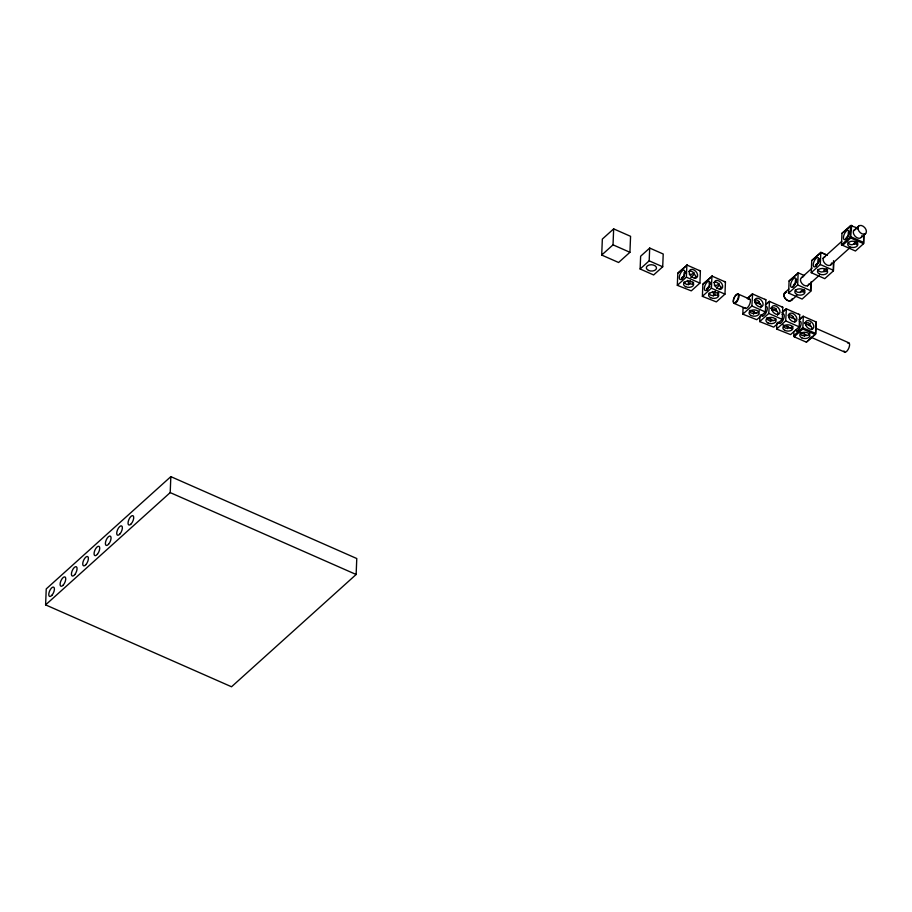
<?xml version="1.0" encoding="UTF-8"?>
<svg xmlns="http://www.w3.org/2000/svg" width="912" height="912" viewBox="0 0 912 912"><rect width="100%" height="100%" fill="white"/><g stroke="black" fill="none" stroke-linecap="round" stroke-linejoin="round"><path stroke-width="1.37" d="M45.6 604.873L46.238 588.913L170.84 476.634L356.774 558.532L356.136 574.492L231.534 686.77L45.6 604.873L170.202 492.594L170.84 476.634M601.703 255.052L602.342 239.081L613.662 228.878L630.568 236.322L629.93 252.293L618.598 262.496L601.703 255.052L613.024 244.838L613.662 228.878M640.121 268.994L640.634 256.226L649.697 248.064L663.218 254.015L662.705 266.783L653.642 274.957L640.121 268.994L649.184 260.832L649.697 248.064M699.299 270.454L700.393 270.978L699.914 283.108L691.296 290.871L677.32 285.319L677.81 273.19L687.124 265.096L677.81 273.19M677.32 285.319L686.383 277.157L686.873 265.027L700.393 270.978M724.345 281.489L725.45 282.013L724.96 294.143L716.353 301.906L702.377 296.354L702.867 284.225L712.169 276.119L702.867 284.225M702.377 296.354L711.44 288.192L711.93 276.051L725.45 282.013M764.78 299.296L765.886 299.82L765.396 311.95L756.789 319.713L742.813 314.161L743.075 307.424M742.813 314.161L751.876 305.999L752.605 293.938L747.509 298.52M781.687 306.74L782.781 307.264L782.302 319.394L773.684 327.157L759.719 321.605L759.924 316.213M759.719 321.605L768.77 313.443L769.511 301.382L766.456 304.129M798.581 314.184L799.687 314.708L799.197 326.838L790.59 334.601L776.614 329.05L776.83 323.657M776.614 329.05L785.677 320.887L786.418 308.826L782.336 312.497M811.11 281.865L810.722 291.304L802.115 299.056L788.595 293.105L789.085 280.976L798.388 272.87L789.085 280.976M816.137 322.563L815.488 321.628L816.137 322.563L815.681 334.054L806.368 342.16L794.192 336.802L793.702 332.025M788.595 293.105L797.658 284.943L798.148 272.802L804.566 275.641M810.722 291.304L810.825 282.515M833.762 261.459L833.386 270.887L824.767 278.65L811.247 272.688L811.737 260.558L820.8 252.396L827.127 255.143M806.368 342.16L815.556 334.02L815.921 321.856L803.073 316.202L799.037 319.827M811.247 272.688L820.31 264.526L820.8 252.396L827.218 255.223M833.386 270.887L833.534 260.752M850.657 237.325L851.694 225.458L850.565 225.572L841.958 233.324L841.491 244.815L842.597 245.351L850.759 237.998L850.109 237.063L850.565 225.572L857.782 228.137M850.109 237.063L841.491 244.815L855.445 251.005L863.596 243.652L863.71 234.646M863.983 234.224L863.596 243.652L850.759 237.998M824.197 269.61L823.969 270.944M754.292 300.287C756.698 298.612 760.483 301.769 759.137 304.175M810.266 325.949L808.682 322.837L805.011 322.62M801.5 290.597C800.782 293.379 795.595 292.798 795.241 289.811M854.373 242.957C853.655 245.738 848.468 245.146 848.114 242.17M718.838 292.923L717.493 295.043L712.386 295.659L710.311 295.032L709.023 293.06M759.263 310.73L757.929 312.85L752.822 313.466L750.747 312.839L749.459 310.867M809.981 333.062L808.636 335.183L803.529 335.81L801.454 335.183L800.166 333.211M827.708 269.257L826.375 271.377L821.256 272.004L819.181 271.377L817.893 269.405M695.537 278.411L695.639 275.937L693.029 272.186L691.171 271.081L688.811 271.445M720.583 289.446L720.685 286.972L718.075 283.222L716.216 282.116L713.857 282.481M794.831 322.141L794.922 319.667L792.311 315.917L790.465 314.811L788.105 315.176M811.737 329.585L812.068 327.704L810.175 325.698M693.61 282.606L691.866 284.179L689.746 283.769L686.576 284.578L683.966 282.025M775.998 318.892L774.835 320.294L769.717 320.91L766.673 319.097M804.886 290.392L803.13 291.965L801.021 291.555M792.904 326.336L791.16 327.921L789.04 327.511L785.87 328.32L784.012 327.214L783.066 324.877M857.759 242.752L856.596 244.154L853.894 243.914M776.306 311.3L774.881 307.948L771.199 307.732M760.574 307.868L761.349 305.372L759.571 303.445M777.48 315.313L778.255 312.816L776.363 310.81M747.327 298.406L752.354 293.869L765.886 299.82M821.051 252.464L811.737 260.558M765.236 304.939L769.261 301.313L782.781 307.264M784.594 292.866L788.834 289.058M794.124 284.282L796.244 282.378M801.534 277.613L812.125 268.071M815.294 265.21L819.535 261.391M822.704 258.529L841.765 241.361M853.404 230.861L858.694 226.096M791.548 300.31L796.837 295.534M800.006 292.672L803.187 289.811M807.428 286.003L819.067 275.504M824.357 270.739L826.477 268.835M830.707 265.016L849.767 247.847M853.997 244.028L857.177 241.167M861.407 237.348L865.648 233.54M782.143 312.383L786.167 308.758L799.687 314.708M800.257 319.029L803.312 316.27L802.799 329.038L794.192 336.802M793.543 335.855L802.606 327.693L815.453 333.347M684.57 275.698L682.21 277.248L682.108 279.722M710.083 286.915C708.191 285.752 706.15 289.115 707.165 290.757M716.547 288.124L719.032 285.559M848.377 235.706L846.359 237.394L846.028 239.275M818.497 263.078L816.582 264.001L815.807 266.509M795.503 283.358L793.486 285.034L793.144 286.915M690.76 277.613L693.975 274.523M685.3 271.651L684.137 273.053L684 275.492M849.448 231.785L848.274 233.187L848.137 235.638M819.227 259.019L818.053 260.422L817.916 262.873M796.575 279.437L795.401 280.839L795.264 283.279M841.958 233.324L851.694 225.458M710.938 282.515L709.468 283.484L709.046 286.528M689.746 283.769L690.247 280.793M714.803 294.804L715.236 290.985M851.238 236.949L863.402 242.318M820.31 264.526L833.158 270.18M797.658 284.943L810.506 290.597M738.104 294.029L749.812 299.182M755.022 301.473L760.22 303.776M770.629 308.359L777.138 311.22M788.846 316.373L795.355 319.246M804.452 323.258L810.962 326.12M816.172 328.411L848.696 342.741M613.024 244.838L629.93 252.293M649.184 260.832L662.705 266.783M686.383 277.157L699.914 283.108M711.44 288.192L724.96 294.143M751.876 305.999L765.396 311.95M768.77 313.443L782.302 319.394M785.677 320.887L799.197 326.838M802.799 329.038L814.975 334.396M734.263 303.434L745.97 308.598M749.881 310.308L756.379 313.181M760.289 314.902L762.888 316.042M766.787 317.764L773.296 320.625M777.195 322.346L779.806 323.498M783.704 325.208L791.513 328.651M795.412 330.372L798.011 331.512M800.611 332.663L807.12 335.525M811.019 337.246L844.854 352.146M170.202 492.594L356.136 574.492M857.189 245.032A5.084 2.143 -66.2 0 1 857.132 242.136M861.772 235.752A5.084 3.374 48 0 1 858.055 238.123A5.084 3.374 48 0 1 853.484 233.347A5.084 3.374 48 0 1 855.775 229.482M849.277 233.438A5.084 3.158 2.3 0 1 848.285 232.07M792.266 298.828A5.084 3.374 48 0 1 788.162 300.686A5.084 3.374 48 0 1 783.91 295.625A5.084 3.374 48 0 1 786.68 292.193M790.647 300.515A4.685 3.101 48 0 1 785.38 298.691A4.685 3.101 48 0 1 784.651 293.368M785.038 293.071A4.685 3.101 48 0 1 785.494 292.866M791.57 299.375A4.685 3.101 48 0 1 791.035 300.219M831.55 262.975A5.084 3.374 48 0 1 825.269 263.83A5.084 3.374 48 0 1 824.972 256.796M819.056 260.672A5.084 3.158 2.3 0 1 818.064 259.304M826.739 271.32A5.084 2.143 -66.2 0 1 826.91 269.371M808.819 283.997A5.084 3.374 48 0 1 802.058 283.666A5.084 3.374 48 0 1 802.902 277.134M796.404 281.078A5.084 3.158 2.3 0 1 795.412 279.722M804.167 292.25A5.084 2.143 -66.2 0 1 804.259 289.788M733.829 298.919A5.084 2.143 -66.2 0 1 738.663 294.428A5.084 2.143 -66.2 0 1 736.303 302.453A5.084 2.143 -66.2 0 1 733.613 299.649M847.533 342.992A5.084 2.143 -66.2 0 1 849.004 347.632A5.084 2.143 -66.2 0 1 844.295 351.736M844.113 351.371A5.084 2.143 -66.2 0 1 843.988 350.915M782.006 314.241A5.084 2.143 -66.2 0 1 784.24 316.031A5.084 2.143 -66.2 0 1 781.687 322.13A5.084 2.143 -66.2 0 1 778.666 322.244M793.041 316.612A5.084 3.158 2.3 0 1 791.57 317.741M787.706 326.188A5.084 3.374 48 0 1 787.603 328.651M799.334 321.446A5.084 2.143 -66.2 0 1 800.2 327.043A5.084 2.143 -66.2 0 1 795.56 329.688M804.612 333.632A5.084 3.374 48 0 1 804.509 336.095M810.38 323.122A5.084 3.158 2.3 0 1 808.465 325.185M765.533 306.557A5.084 2.143 -66.2 0 1 766.547 311.79A5.084 2.143 -66.2 0 1 761.908 315.221M776.408 308.712A5.084 3.158 2.3 0 1 774.003 310.547M770.8 318.733A5.084 3.374 48 0 1 770.423 321.674M748.193 299.353A5.084 2.143 -66.2 0 1 749.789 303.981A5.084 2.143 -66.2 0 1 745.001 307.777M759.229 301.724A5.084 3.158 2.3 0 1 756.367 303.297M753.893 311.288A5.084 3.374 48 0 1 753.517 314.23M718.086 295.933A5.084 2.143 -66.2 0 1 718.234 292.307M719.545 289.446A5.084 2.143 -66.2 0 1 721.711 287.257M719.078 283.461A5.084 3.158 2.3 0 1 714.37 285.638M710.186 284.327A5.084 3.158 2.3 0 1 709.103 282.469M706.515 288.808A5.084 3.374 48 0 1 708.236 288.58M712.5 291.441A5.084 3.374 48 0 1 713.366 295.955M692.812 283.951A5.084 2.143 -66.2 0 1 692.995 282.002M694.488 278.411A5.084 2.143 -66.2 0 1 696.232 276.473M694.021 272.426A5.084 3.158 2.3 0 1 689.324 274.603M685.129 273.292A5.084 3.158 2.3 0 1 684.353 272.414M681.469 277.772A5.084 3.374 48 0 1 683.84 277.681M687.443 280.406A5.084 3.374 48 0 1 688.309 284.92M648.569 270.442A5.084 3.158 2.3 0 0 656.492 268.242A5.084 3.158 2.3 0 0 649.184 265.004A5.084 3.158 2.3 0 0 648.569 270.442M131.237 523.796A5.084 2.143 -66.2 0 0 133.129 515.804A5.084 2.143 -66.2 0 0 128.25 521.425A5.084 2.143 -66.2 0 0 131.237 523.796M120.122 533.748A5.084 2.143 -66.2 0 0 121.661 525.928A5.084 2.143 -66.2 0 0 116.85 531.97A5.084 2.143 -66.2 0 0 120.122 533.748M108.585 544.213A5.084 2.143 -66.2 0 0 110.477 536.222A5.084 2.143 -66.2 0 0 105.598 541.842A5.084 2.143 -66.2 0 0 108.585 544.213M52.155 594.989A5.084 2.143 -66.2 0 0 53.705 587.168A5.084 2.143 -66.2 0 0 48.895 593.21A5.084 2.143 -66.2 0 0 52.155 594.989M74.807 574.571A5.084 2.143 -66.2 0 0 76.357 566.751A5.084 2.143 -66.2 0 0 71.546 572.804A5.084 2.143 -66.2 0 0 74.807 574.571M63.27 585.037A5.084 2.143 -66.2 0 0 65.162 577.045A5.084 2.143 -66.2 0 0 60.295 582.665A5.084 2.143 -66.2 0 0 63.27 585.037M85.933 564.619A5.084 2.143 -66.2 0 0 87.814 556.639A5.084 2.143 -66.2 0 0 82.946 562.248A5.084 2.143 -66.2 0 0 85.933 564.619M97.47 554.165A5.084 2.143 -66.2 0 0 99.009 546.334A5.084 2.143 -66.2 0 0 94.198 552.387A5.084 2.143 -66.2 0 0 97.47 554.165M849.71 246.81A5.084 3.158 2.3 0 0 857.816 244.849A5.084 3.158 2.3 0 0 850.759 241.406A5.084 3.158 2.3 0 0 849.71 246.81M846.838 238.18A5.084 2.143 -66.2 0 0 848.377 230.36A5.084 2.143 -66.2 0 0 843.566 236.425A5.084 2.143 -66.2 0 0 846.838 238.18M858.112 229.311A5.084 3.374 48 0 0 865.226 233.86A5.084 3.374 48 0 0 863.185 226.279A5.084 3.374 48 0 0 858.112 229.311M819.489 274.033A5.084 3.158 2.3 0 0 827.594 272.084A5.084 3.158 2.3 0 0 820.538 268.641A5.084 3.158 2.3 0 0 819.489 274.033M816.616 265.415A5.084 2.143 -66.2 0 0 818.155 257.594A5.084 2.143 -66.2 0 0 813.344 263.659A5.084 2.143 -66.2 0 0 816.616 265.415M796.837 294.451A5.084 3.158 2.3 0 0 804.943 292.501A5.084 3.158 2.3 0 0 797.886 289.047A5.084 3.158 2.3 0 0 796.837 294.451M793.964 285.832A5.084 2.143 -66.2 0 0 795.503 278.012A5.084 2.143 -66.2 0 0 790.693 284.065A5.084 2.143 -66.2 0 0 793.964 285.832M736.223 301.712A4.685 1.972 -66.2 0 0 737.888 294.394A4.685 1.972 -66.2 0 0 733.419 299.649A4.685 1.972 -66.2 0 0 736.223 301.712M784.856 330.395A5.084 3.158 2.3 0 0 792.961 328.445A5.084 3.158 2.3 0 0 785.905 325.003A5.084 3.158 2.3 0 0 784.856 330.395M788.766 317.399A5.084 3.374 48 0 0 796.016 321.332A5.084 3.374 48 0 0 793.292 313.705A5.084 3.374 48 0 0 788.766 317.399M801.762 337.839A5.084 3.158 2.3 0 0 809.867 335.89A5.084 3.158 2.3 0 0 802.811 332.447A5.084 3.158 2.3 0 0 801.762 337.839M805.672 324.843A5.084 3.374 48 0 0 812.923 328.776A5.084 3.374 48 0 0 810.198 321.149A5.084 3.374 48 0 0 805.672 324.843M767.961 322.951A5.084 3.158 2.3 0 0 776.055 321.001A5.084 3.158 2.3 0 0 768.998 317.547A5.084 3.158 2.3 0 0 767.961 322.951M771.871 309.955A5.084 3.374 48 0 0 779.122 313.888A5.084 3.374 48 0 0 776.397 306.261A5.084 3.374 48 0 0 771.871 309.955M751.055 315.506A5.084 3.158 2.3 0 0 759.149 313.557A5.084 3.158 2.3 0 0 752.104 310.103A5.084 3.158 2.3 0 0 751.055 315.506M754.965 302.51A5.084 3.374 48 0 0 762.215 306.443A5.084 3.374 48 0 0 759.491 298.817A5.084 3.374 48 0 0 754.965 302.51M707.746 289.081A5.084 2.143 -66.2 0 0 709.274 281.261A5.084 2.143 -66.2 0 0 704.474 287.314A5.084 2.143 -66.2 0 0 707.746 289.081M710.619 297.7A5.084 3.158 2.3 0 0 718.724 295.75A5.084 3.158 2.3 0 0 711.668 292.296A5.084 3.158 2.3 0 0 710.619 297.7M714.529 284.704A5.084 3.374 48 0 0 721.78 288.637A5.084 3.374 48 0 0 719.055 281.01A5.084 3.374 48 0 0 714.529 284.704M682.689 278.046A5.084 2.143 -66.2 0 0 684.228 270.226A5.084 2.143 -66.2 0 0 679.417 276.279A5.084 2.143 -66.2 0 0 682.689 278.046M685.573 286.664A5.084 3.158 2.3 0 0 693.667 284.715A5.084 3.158 2.3 0 0 686.611 281.261A5.084 3.158 2.3 0 0 685.573 286.664M689.483 273.668A5.084 3.374 48 0 0 696.734 277.601A5.084 3.374 48 0 0 694.009 269.975A5.084 3.374 48 0 0 689.483 273.668"/></g></svg>
